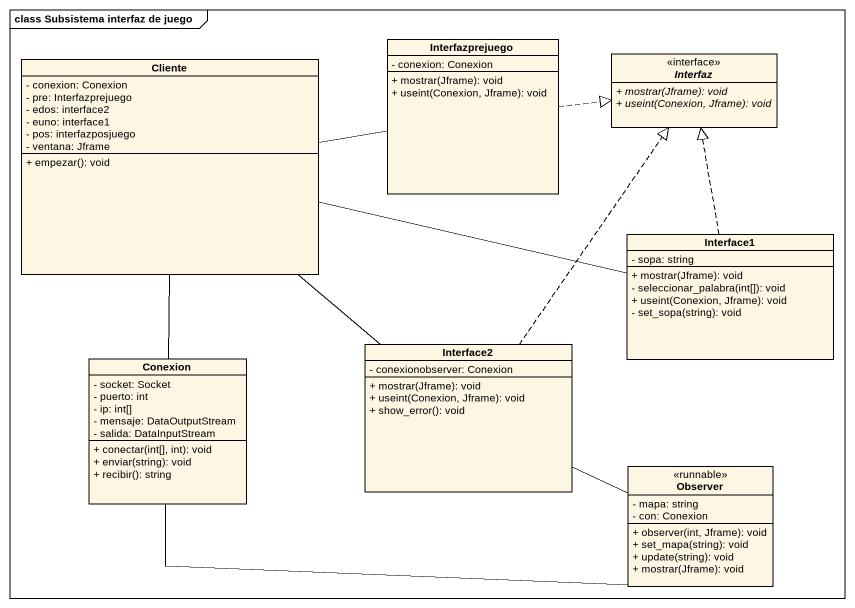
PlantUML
@startuml
mainframe class Subsistema interfaz de juego
hide circle
hide empty members
skinparam classAttributeIconSize 0
class Interfazprejuego {
  - conexion: Conexion
  + mostrar(Jframe): void
  + useint(Conexion, Jframe): void
}
class Cliente {
  - conexion: Conexion
  - pre: Interfazprejuego
  - edos: interface2
  - euno: interface1
  - pos: interfazposjuego
  - ventana: Jframe
  + empezar(): void
}
abstract class Interfaz <<interface>> {
  {abstract} + mostrar(Jframe): void
  {abstract} + useint(Conexion, Jframe): void
}
class Interface1 {
  - sopa: string
  + mostrar(Jframe): void
  - seleccionar_palabra(int[]): void
  + useint(Conexion, Jframe): void
  - set_sopa(string): void
}
class Interface2 {
  - conexionobserver: Conexion
  + mostrar(Jframe): void
  + useint(Conexion, Jframe): void
  + show_error(): void
}
class Conexion {
  - socket: Socket
  - puerto: int
  - ip: int[]
  - mensaje: DataOutputStream
  - salida: DataInputStream
  + conectar(int[], int): void
  + enviar(string): void
  + recibir(): string
}
class Observer <<runnable>> {
  - mapa: string
  - con: Conexion
  + observer(int, Jframe): void
  + set_mapa(string): void
  + update(string): void
  + mostrar(Jframe): void
}
Interfazprejuego .right.|> Interfaz
Cliente -right- Interfazprejuego
Cliente -right- Interface1
Cliente -- Interface2
Cliente -- Conexion
Interface1 .up.|> Interfaz
Interface2 .up.|> Interfaz
Interface2 -right- Observer
Observer -left- Conexion
@enduml
